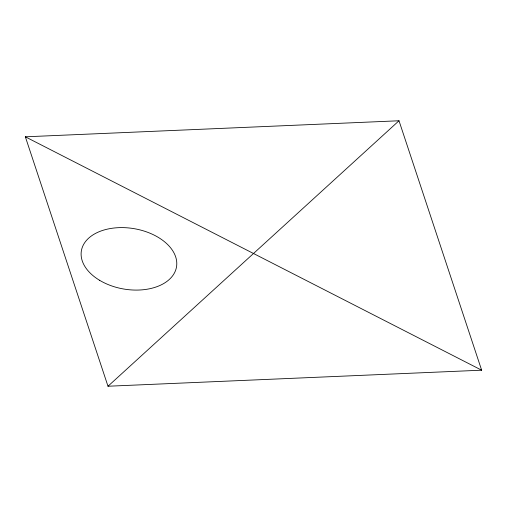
<?xml version="1.0" encoding="UTF-8"?>
<svg xmlns="http://www.w3.org/2000/svg" width="507" height="507" viewBox="0 0 507 507"><rect width="100%" height="100%" fill="white"/><g stroke="black" fill="none" stroke-linecap="round" stroke-linejoin="round"><path stroke-width="0.76" d="M107.997 386.233L399.003 120.767L481.65 370.192L107.997 386.233L25.35 136.808L399.003 120.767M25.35 136.808L481.65 370.192M99.511 280.244A48.235 30.616 9.6 0 0 176.322 267.861A48.235 30.616 9.6 0 0 111.014 228.429A48.235 30.616 9.6 0 0 99.511 280.244"/></g></svg>
